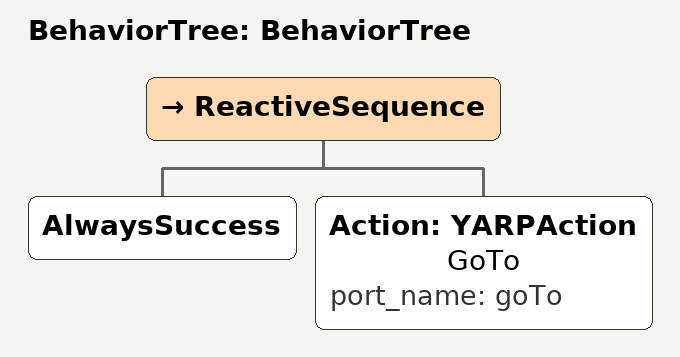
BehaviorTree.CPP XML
<?xml version="1.0"?>
<root main_tree_to_execute="BehaviorTree">
    <BehaviorTree ID="BehaviorTree">
        <ReactiveSequence>
            <AlwaysSuccess/>
            <Action ID="YARPAction" name="GoTo" port_name="goTo"/>
        </ReactiveSequence>
    </BehaviorTree>
</root>
